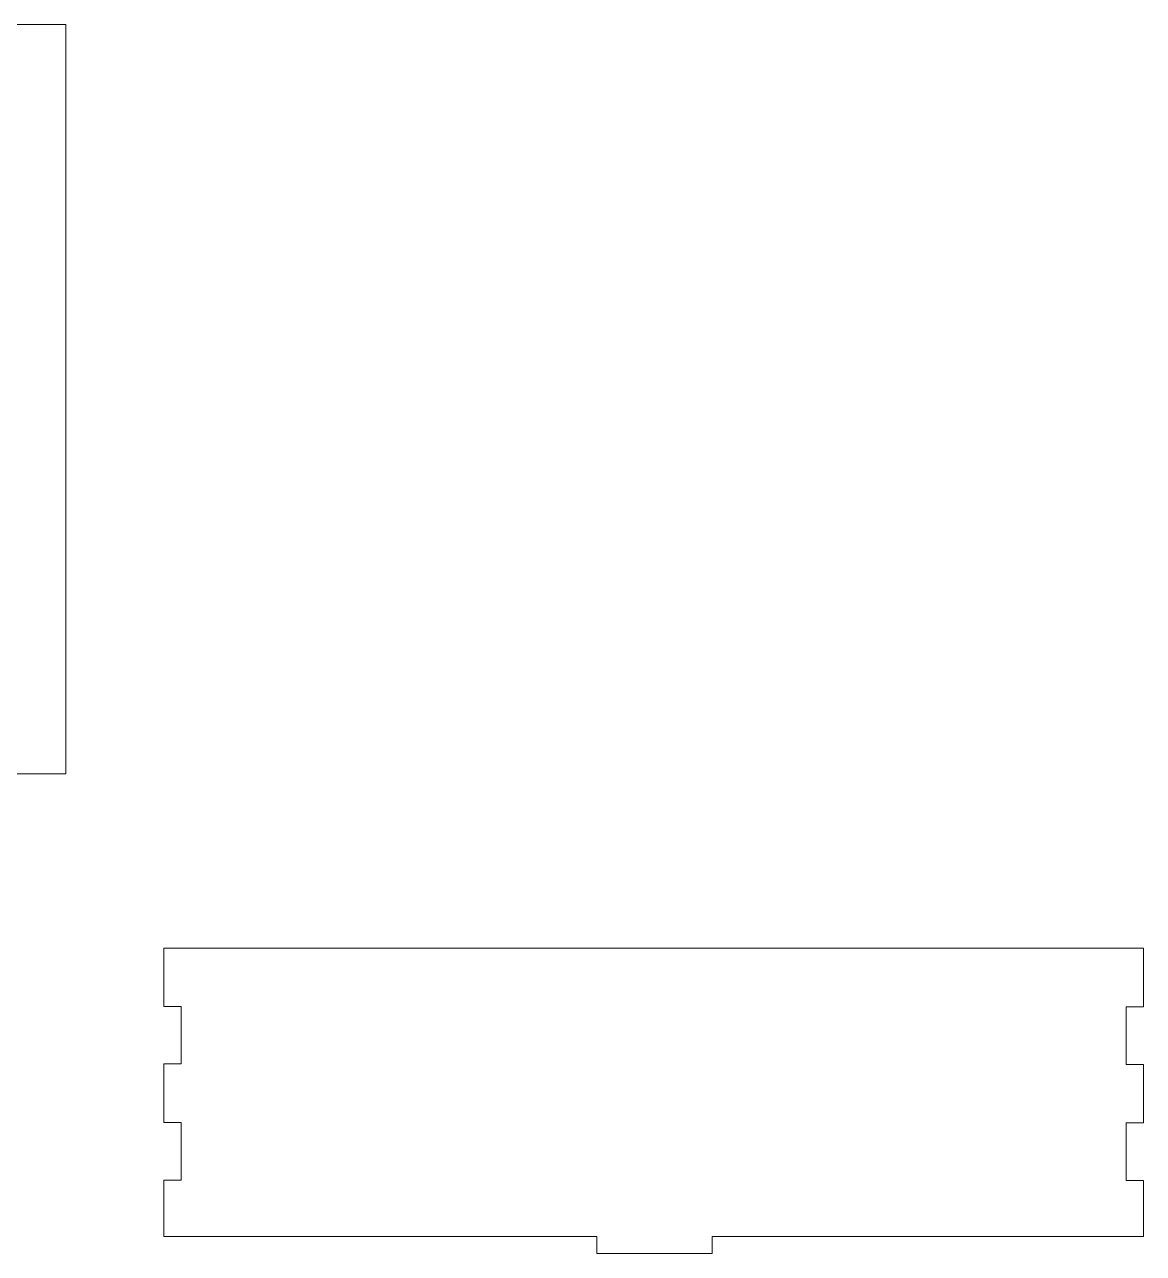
# Model space of a CAD drawing. Header units: millimetres. Extents: x 82 to 1245, y -168 to 259.
# Drawn here: x 856.3 to 1244.7, y -168.5 to 258 of the extents above; entities that cross this region are included whole.
import ezdxf

# ---------------------------------------------------------------- set-up
doc = ezdxf.new("R2010")
doc.units = ezdxf.units.MM
doc.header["$MEASUREMENT"] = 0
doc.layers.add('layer 1', color=7, linetype='Continuous')

msp = doc.modelspace()

# ---------------------------------------------------------------- linework, layer by layer
at = {"layer": 'layer 1', "color": 250, "lineweight": 9}
for points, knots in [([(861.1911, -1.9701), (861.1911, -1.9701), (701.6997, -1.9701), (701.6997, -1.9701), (701.6997, -1.9701), (701.6997, -1.9701), (701.6997, 258.0299), (701.6997, 258.0299), (701.6997, 258.0299), (701.6997, 258.0299), (861.1911, 258.0299), (861.1911, 258.0299)], [0, 0, 0, 0, 0.25, 0.25, 0.25, 0.25, 0.5, 0.5, 0.5, 0.5, 1, 1, 1, 1]), ([(861.0335, 258.0298), (861.0335, 258.0298), (870.6997, 258.0298), (870.6997, 258.0298), (870.6997, 258.0298), (870.6997, 258.0298), (870.6997, -1.9702), (870.6997, -1.9702), (870.6997, -1.9702), (870.6997, -1.9702), (861.0335, -1.9702), (861.0335, -1.9702)], [0, 0, 0, 0, 0.25, 0.25, 0.25, 0.25, 0.5, 0.5, 0.5, 0.5, 1, 1, 1, 1]), ([(904.6661, -82.7235), (904.6661, -82.7235), (904.6661, -62.5618), (904.6661, -62.5618), (904.6661, -62.5618), (904.6661, -62.5618), (1244.6661, -62.5618), (1244.6661, -62.5618), (1244.6661, -62.5618), (1244.6661, -62.5618), (1244.6661, -82.8558), (1244.6661, -82.8558)], [0, 0, 0, 0, 0.25, 0.25, 0.25, 0.25, 0.5, 0.5, 0.5, 0.5, 1, 1, 1, 1]), ([(904.6661, -82.7235), (904.6661, -82.7235), (910.6443, -82.7235), (910.6443, -82.7235), (910.6443, -82.7235), (910.6443, -82.7235), (910.6443, -102.7235), (910.6443, -102.7235), (910.6443, -102.7235), (910.6443, -102.7235), (904.6661, -102.7235), (904.6661, -102.7235)], [0, 0, 0, 0, 0.25, 0.25, 0.25, 0.25, 0.5, 0.5, 0.5, 0.5, 1, 1, 1, 1]), ([(1244.6661, -102.8558), (1244.6661, -102.8558), (1238.6856, -102.8558), (1238.6856, -102.8558), (1238.6856, -102.8558), (1238.6856, -102.8558), (1238.6856, -82.8558), (1238.6856, -82.8558), (1238.6856, -82.8558), (1238.6856, -82.8558), (1244.6661, -82.8558), (1244.6661, -82.8558)], [0, 0, 0, 0, 0.25, 0.25, 0.25, 0.25, 0.5, 0.5, 0.5, 0.5, 1, 1, 1, 1]), ([(904.6661, -123.0062), (904.6661, -123.0062), (910.6291, -123.0062), (910.6291, -123.0062), (910.6291, -123.0062), (910.6291, -123.0062), (910.6291, -143.0062), (910.6291, -143.0062), (910.6291, -143.0062), (910.6291, -143.0062), (904.6661, -143.0062), (904.6661, -143.0062)], [0, 0, 0, 0, 0.25, 0.25, 0.25, 0.25, 0.5, 0.5, 0.5, 0.5, 1, 1, 1, 1]), ([(1244.6666, -143.205), (1244.6666, -143.205), (1238.6666, -143.205), (1238.6666, -143.205), (1238.6666, -143.205), (1238.6666, -143.205), (1238.6666, -123.205), (1238.6666, -123.205), (1238.6666, -123.205), (1238.6666, -123.205), (1244.6666, -123.205), (1244.6666, -123.205)], [0, 0, 0, 0, 0.25, 0.25, 0.25, 0.25, 0.5, 0.5, 0.5, 0.5, 1, 1, 1, 1]), ([(1054.9266, -162.5618), (1054.9266, -162.5618), (904.6661, -162.5618), (904.6661, -162.5618), (904.6661, -162.5618), (904.6661, -162.5618), (904.6661, -143.0062), (904.6661, -143.0062)], [0, 0, 0, 0, 0.33333333, 0.33333333, 0.33333333, 0.33333333, 1, 1, 1, 1]), ([(1244.6661, -143.205), (1244.6661, -143.205), (1244.6661, -162.5618), (1244.6661, -162.5618), (1244.6661, -162.5618), (1244.6661, -162.5618), (1094.9266, -162.5618), (1094.9266, -162.5618)], [0, 0, 0, 0, 0.33333333, 0.33333333, 0.33333333, 0.33333333, 1, 1, 1, 1]), ([(1094.9266, -162.5618), (1094.9266, -162.5618), (1094.9266, -168.4793), (1094.9266, -168.4793), (1094.9266, -168.4793), (1094.9266, -168.4793), (1054.9266, -168.4793), (1054.9266, -168.4793), (1054.9266, -168.4793), (1054.9266, -168.4793), (1054.9266, -162.5618), (1054.9266, -162.5618)], [0, 0, 0, 0, 0.25, 0.25, 0.25, 0.25, 0.5, 0.5, 0.5, 0.5, 1, 1, 1, 1])]:
    msp.add_open_spline(points, degree=3, knots=knots, dxfattribs=at)
for points in [[(904.6661, -123.0062), (904.6661, -123.0062), (904.6661, -102.7235), (904.6661, -102.7235)], [(1244.6661, -102.8558), (1244.6661, -102.8558), (1244.6661, -123.205), (1244.6661, -123.205)]]:
    msp.add_open_spline(points, degree=3, dxfattribs=at)

doc.saveas('drawing.dxf')
